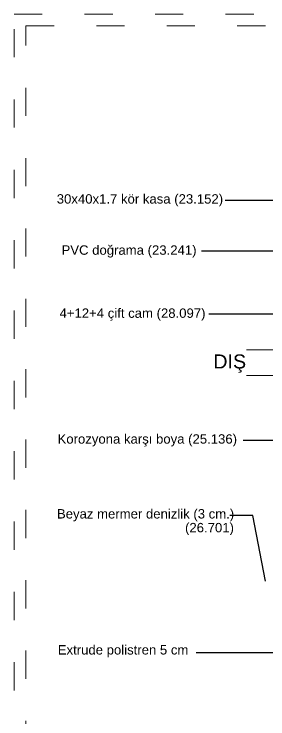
# Model space of a CAD drawing. Extents: x 775040 to 808375, y 4159409 to 4163651.
# Drawn here: x 806893.9 to 807001.9, y 4160584 to 4160884.6 of the extents above; entities that cross this region are included whole.
import ezdxf

# ---------------------------------------------------------------- set-up
doc = ezdxf.new("R2010")
doc.units = 0
doc.header["$MEASUREMENT"] = 0
doc.linetypes.add('ACAD_ISO03W100', pattern=[30, 12, -18])
for name, color, linetype, lineweight in [('İÇ OLÇU', 31, 'Continuous', 18), ('KESIK020-05', 2, 'Continuous', 20), ('Z_çerçeve', 44, 'Continuous', 5)]:
    doc.layers.add(name, color=color, linetype=linetype, lineweight=lineweight)
doc.layers.add('YAZI', color=3, linetype='Continuous')
doc.styles.add('açılım1', font='arial.ttf')

# ---------------------------------------------------------------- blocks, each defined once
blk = doc.blocks.new('ETHYT')
at = {"layer": 'KESIK020-05'}
for p, q in [((64766.592, -4524.909), (64908.137, -4524.909)), ((64766.592, -4535.761), (64908.137, -4535.761))]:
    blk.add_line(p, q, dxfattribs=at)
at = {"layer": 'YAZI'}
for p, q in [((64757.459, -4460.981), (64786.073, -4460.981)), ((64747.328, -4482.613), (64822.596, -4482.613)), ((64750.478, -4509.462), (64829.396, -4509.462)), ((64765.066, -4563.365), (64782.915, -4563.365)), ((64769.216, -4595.465), (64759.413, -4595.465)), ((64774.695, -4623.547), (64769.216, -4595.465)), ((64745.143, -4653.862), (64880.489, -4653.862))]:
    blk.add_line(p, q, dxfattribs=at)
at = {"layer": 'Z_çerçeve', "linetype": 'ACAD_ISO03W100'}
for points in [[(64667.622, -4381.696), (64969.429, -4381.696), (64969.429, -4790.12), (64667.622, -4790.12)], [(64672.622, -4386.696), (64964.429, -4386.696), (64964.429, -4785.12), (64672.622, -4785.12)]]:
    blk.add_lwpolyline(points, close=True, dxfattribs=at)
at = {"layer": 'YAZI', "style": 'açılım1'}
for s, height, p in [('30x40x1.7 kör kasa (23.152)', 4, (64685.778, -4462.507)), ('PVC doğrama (23.241)', 4, (64687.814, -4484.317)), ('4+12+4 çift cam (28.097)', 4, (64686.967, -4511.214)), ('DIŞ', 6, (64752.412, -4532.822)), ('Korozyona karşı boya (25.136)', 4, (64686.114, -4564.872)), ('Beyaz mermer denizlik (3 cm.)', 4, (64685.865, -4596.788)), ('(26.701)', 4, (64740.385, -4602.677)), ('Extrude polistren 5 cm', 4, (64686.21, -4654.785))]:
    blk.add_text(s, height=height, dxfattribs=at).set_placement(p)

msp = doc.modelspace()

# ---------------------------------------------------------------- block references
at = {"layer": 'İÇ OLÇU'}
msp.add_blockref('ETHYT', (742226.29, 4165266.25), dxfattribs=at)

doc.saveas('drawing.dxf')
